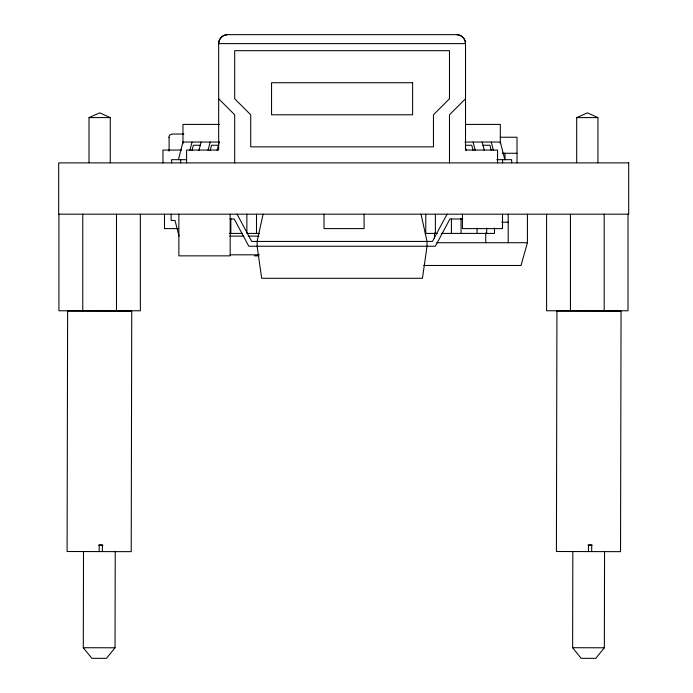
<?xml version="1.0" encoding="UTF-8"?>
<svg xmlns="http://www.w3.org/2000/svg" width="693" height="693" viewBox="0 0 693 693"><rect width="100%" height="100%" fill="white"/><g stroke="black" fill="none" stroke-linecap="round" stroke-linejoin="round"><path stroke-width="1.04" d="M115.237 551.619L115.029 647.79L106.453 658.35L91.84 658.315L83.299 647.721L83.507 551.55M99.16 551.576L99.168 545.001L102.382 545.01L102.365 551.585M604.556 551.619L604.348 647.79L595.772 658.35L581.158 658.315L572.626 647.721L572.834 551.55M588.478 551.576L588.496 545.001L591.701 545.01L591.683 551.585M263.097 214.18L257.112 241.433L257.112 246.24L261.685 278.3L422.453 278.3L427.027 246.24L427.027 241.433L421.032 214.18M178.413 159.685L182.952 142.048L219.473 142.048M189.882 150.346L192.022 142.048M192.03 150.442L193.364 145.253L200.355 145.253M198.952 150.346L201.083 142.048M208.021 150.346L210.152 142.048M210.17 150.442L211.504 145.253L218.494 145.253M217.091 150.346L219.222 142.048M527.434 214.18L527.434 242.715L521.023 265.48L423.778 265.48M168.815 137.24L169.75 134.97L172.02 134.035L183.827 134.035M447.063 214.18L432.441 241.433L251.689 241.433L237.075 214.18M465.514 98.77L449.48 114.795L449.48 162.89M89.007 162.664L89.007 117.593L99.757 112.855L110.256 117.593L110.256 162.664M576.689 162.664L576.689 117.593L587.439 112.855L597.938 117.593L597.938 162.664M497.574 162.89L497.574 150.06L465.514 150.06L465.514 43.624C465.609 38.825 461.33 34.546 456.54 34.65L227.633 34.65C222.834 34.546 218.555 38.825 218.659 43.624L218.659 150.06L186.599 150.06L186.599 162.89M89.007 117.593L110.256 117.593M576.689 117.593L597.938 117.593M219.655 124.419L182.952 124.419L182.952 143.65M465.774 124.419L500.32 124.419L500.32 143.65M500.138 137.24L517.013 137.24L517.013 162.89M464.873 142.048L500.32 142.048L504.85 159.685M465.774 145.253L471.768 145.253L473.102 150.442M482.917 145.253L489.908 145.253L491.242 150.442M181.566 150.06L162.95 150.06L162.95 162.89M502.252 153.266L517.013 153.266M186.512 159.685L171.613 159.685L171.613 162.89M496.76 159.685L511.651 159.685L511.651 162.89M229.903 218.988L234.199 218.988L248.813 246.24L435.317 246.24L449.939 218.988L462.803 218.988M501.784 222.193L508.194 222.193M178.205 228.603L164.492 228.603L164.492 214.18M229.244 233.42L242.074 233.42M259.381 233.42L246.881 233.42L246.881 214.18M425.233 233.42L437.309 233.42M441.268 233.42L494.49 233.42L494.49 228.075M229.877 236.114L243.849 236.114M248.146 236.114L258.896 236.114M436.737 242.715L527.434 242.715M230.145 254.807L259.338 254.825M254.426 255.856L258.706 255.856M587.959 545.166L592.212 545.174M98.64 545.166L102.893 545.174M572.626 647.721L604.348 647.79M83.299 647.721L115.029 647.79M218.659 98.77L234.684 114.795L234.684 162.89M491.25 142.048L493.381 150.346M482.181 142.048L484.32 150.346M473.12 142.048L475.251 150.346M465.384 147.237L466.181 150.346M179.028 236.114L175.017 220.435L171.119 220.435L171.119 214.18M628.023 214.18L628.023 310.776L546.595 310.776L546.595 214.18M604.175 214.18L604.175 310.776M570.443 214.18L570.443 310.776M508.194 214.18L508.194 242.715M504.972 153.266L504.972 159.685M502.59 159.685L502.59 162.89M502.52 214.18L502.52 228.603L462.448 228.603L462.448 214.18M486.685 228.075L486.685 233.42M485.758 232.995L485.758 242.715M477.061 228.075L477.061 233.42M461.036 218.46L461.036 233.42M451.42 218.46L451.42 233.42M435.386 214.18L435.386 233.42M434.459 232.995L434.459 238.392M425.771 214.18L425.771 233.42M364.094 214.18L364.094 228.603L324.021 228.603L324.021 214.18M256.497 214.18L256.497 233.42M230.847 218.46L230.847 233.42M230.171 214.18L230.171 255.856L178.872 255.856L178.872 214.18M180.682 159.685L180.682 162.89M169.092 137.24L169.092 151.135M140.35 214.18L140.35 310.776L58.914 310.776L58.914 214.18M116.493 214.18L116.493 310.776M82.77 214.18L82.77 310.776M456.54 34.65A8.974 8.974 0 0 1 465.514 43.624L218.659 43.624A8.974 8.974 0 0 1 227.633 34.65M67.619 311.07L67.1 551.507L131.22 551.654L131.739 311.209L67.619 311.07M556.938 311.07L556.418 551.507L620.538 551.654L621.058 311.209L556.938 311.07M449.48 98.77L433.454 114.795L433.454 146.855L250.719 146.855L250.719 114.795L234.684 98.77L234.684 50.676L449.48 50.676L449.48 98.77M412.612 82.736L271.552 82.736L271.552 114.795L412.612 114.795L412.612 82.736M628.69 162.89L58.68 162.89L58.68 214.18L628.69 214.18L628.69 162.89"/></g></svg>
